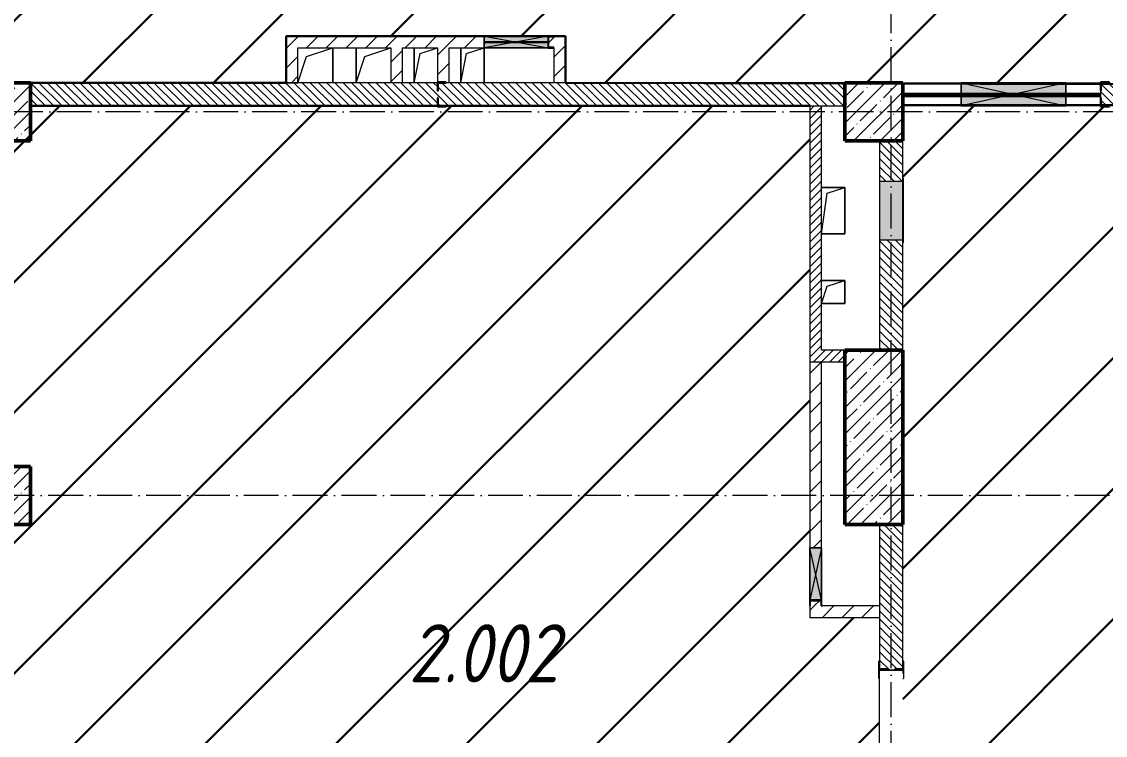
# Model space of a CAD drawing. Header units: millimetres. Extents: x -17017 to 628417, y -109036 to 199237.
# Drawn here: x 514543 to 523858, y 162003 to 168140 of the extents above; entities that cross this region are included whole.
import ezdxf

# ---------------------------------------------------------------- set-up
doc = ezdxf.new("R2010")
doc.units = ezdxf.units.MM
doc.linetypes.add('50_200_ШТРИХ_1Т_ш5_п1_п1_', pattern=[700, 500, -100, 0, -100])
for name, color, linetype, lineweight in [('2) ПГП 4м', 4, 'Continuous', 30), ('2.2) ПГП двери 2.4 -', 134, 'Continuous', 60), ('2.4) ПГП вычит ЖБбалки 0.4 м -', 24, 'Continuous', 30), ('3.1) ЖБ окна 1.2 м', 102, 'Continuous', 30), ('6) Мини окна 0.4 -', 10, 'Continuous', 30), ('A-DETL-GENF-OTLN', 7, 'Continuous', 9), ('A-FLOR-____-OTLN', 7, 'Continuous', 9), ('A-GENM-____-MCUT', 7, 'Continuous', 25), ('A-GENM-____-OTLN', 7, 'Continuous', 9), ('A-GENM-____-OTLN-1', 7, 'Continuous', 25), ('A-GLAZ-____-OTLN', 7, 'Continuous', 9), ('A-WALL-____-MCUT', 7, 'Continuous', 13), ('A-WALL-____-MCUT-1', 7, 'Continuous', 9), ('A-WALL-____-PATT-1', 7, 'Continuous', 9), ('A-WALL-FNSH-MCUT-1', 7, 'Continuous', 9), ('I-WALL-____-OTLN', 7, 'Continuous', 9), ('S-COLS-____-MCUT', 7, 'Continuous', 50), ('S-COLS-____-OTLN', 7, 'Continuous', 9), ('S-GRID-____-OTLN-1', 7, '50_200_ШТРИХ_1Т_ш5_п1_п1_', 9), ('Марки помещений', 7, 'Continuous', 9), ('стяжа', 7, 'Continuous', 30)]:
    doc.layers.add(name, color=color, linetype=linetype, lineweight=lineweight)
doc.layers.add('A-GLAZ-____-OTLN-1', color=7, linetype='Continuous', lineweight=9, true_color=0xc0c0c0)
doc.styles.add('ISOCPEUR_I_2', font='isocpeui.ttf', dxfattribs={"width": 0.85, "height": 2.3})
pattern_1 = [(135, (516567.8, 90784.41), (-35.35534, -35.35534), [])]
pattern_2 = [(45, (516567.8, 90784.41), (-35.35534, 35.35534), [])]
pattern_3 = [(45, (516567.8, 90784.41), (-84.85281, 84.85281), [])]
pattern_4 = [(45, (473308.1, 27070.75), (-561.266, 561.266), [])]

# ---------------------------------------------------------------- blocks, each defined once
blk = doc.blocks.new('BSC_Колонна _Прямоугольная - 500х500-V25-АР1_План отверстий 2 этажа в осях 1-64_Ю-ЯЯ')
at = {"layer": 'S-COLS-____-OTLN'}
h = blk.add_hatch(dxfattribs=at)
h.set_pattern_fill('FP_34', color=256, style=0, pattern_type=2)
h.set_pattern_definition([(45, (2200, -76581.04), (-114.04925, 114.04925), []), (45, (2314.05, -76581.04), (-114.04925, 114.04925), [201.613, -40.323, 3.353, -36.97])])
h.paths.add_polyline_path([(-250, -250), (250, -250), (250, 250), (-250, 250), (-250, 16.5)], flags=0)
at = {"layer": 'S-COLS-____-MCUT'}
for p, q in [((250, 250), (-250, 250)), ((-250, 250), (-250, -250)), ((250, -250), (250, 250)), ((-250, -250), (250, -250))]:
    blk.add_line(p, q, dxfattribs=at)
blk = doc.blocks.new('BSC_Колонна _Прямоугольная - 500х500-V26-АР1_План отверстий 2 этажа в осях 1-64_Ю-ЯЯ')
at = {"layer": 'S-COLS-____-OTLN'}
h = blk.add_hatch(dxfattribs=at)
h.set_pattern_fill('FP_35', color=256, style=0, pattern_type=2)
h.set_pattern_definition([(45, (-5300, -76581.04), (-114.04925, 114.04925), []), (45, (-5185.95, -76581.04), (-114.04925, 114.04925), [201.613, -40.323, 3.353, -36.97])])
h.paths.add_polyline_path([(-250, -250), (250, -250), (250, 250), (-250, 250)], flags=0)
at = {"layer": 'S-COLS-____-MCUT'}
for p, q in [((250, 250), (-250, 250)), ((-250, 250), (-250, -250)), ((250, -250), (250, 250)), ((-250, -250), (250, -250))]:
    blk.add_line(p, q, dxfattribs=at)
blk = doc.blocks.new('BSC_Колонна _Прямоугольная - 500х500-V31-АР1_План отверстий 2 этажа в осях 1-64_Ю-ЯЯ')
at = {"layer": 'S-COLS-____-OTLN'}
h = blk.add_hatch(dxfattribs=at)
h.set_pattern_fill('FP_40', color=256, style=0, pattern_type=2)
h.set_pattern_definition([(45, (2200, -73281.04), (-114.04925, 114.04925), []), (45, (2314.05, -73281.04), (-114.04925, 114.04925), [201.613, -40.323, 3.353, -36.97])])
h.paths.add_polyline_path([(-250, -250), (250, -250), (250, 250), (-250, 250), (-250, 87.7)], flags=0)
at = {"layer": 'S-COLS-____-MCUT'}
for p, q in [((250, 250), (-250, 250)), ((-250, 250), (-250, -250)), ((250, -250), (250, 250)), ((-250, -250), (250, -250))]:
    blk.add_line(p, q, dxfattribs=at)
blk = doc.blocks.new('BSC_Колонна _Прямоугольная - 500х1500-25984399-АР1_План отверстий 2 этажа в осях 1-64_Ю-ЯЯ')
at = {"layer": 'S-COLS-____-OTLN'}
h = blk.add_hatch(dxfattribs=at)
h.set_pattern_fill('FP_161', color=256, style=0, pattern_type=2)
h.set_pattern_definition([(45, (-5300, -73781.04), (-114.04925, 114.04925), []), (45, (-5185.95, -73781.04), (-114.04925, 114.04925), [201.613, -40.323, 3.353, -36.97])])
h.paths.add_polyline_path([(-250, -750), (250, -750), (250, 750), (-250, 750), (-250, -412.3)], flags=0)
at = {"layer": 'S-COLS-____-MCUT'}
for p, q in [((250, 750), (-250, 750)), ((-250, 750), (-250, -750)), ((250, -750), (250, 750)), ((-250, -750), (250, -750))]:
    blk.add_line(p, q, dxfattribs=at)
blk = doc.blocks.new('Фахверк_СКБ_Уголок - 200_3550-28187522-АР1_План отверстий 2 этажа в осях 1-64_Ю-ЯЯ')
at = {"layer": 'A-GENM-____-MCUT'}
for p, q in [((125, 156), (50, 156)), ((50, 156), (50, 150)), ((50, 150), (119, 150)), ((119, 150), (119, 81)), ((125, 81), (125, 156)), ((119, 81), (125, 81)), ((125, 19), (119, 19)), ((119, 19), (119, -50)), ((125, -56), (125, 19)), ((119, -50), (50, -50)), ((50, -50), (50, -56)), ((50, -56), (125, -56))]:
    blk.add_line(p, q, dxfattribs=at)
blk = doc.blocks.new('Фахверк_СКБ_Уголок - 200_3550_зеркало-28264001-АР1_План отверстий 2 этажа в осях 1-64_Ю-ЯЯ')
at = {"layer": 'A-GENM-____-MCUT'}
for p, q in [((200, 156), (125, 156)), ((125, 156), (125, 81)), ((131, 81), (131, 150)), ((131, 150), (200, 150)), ((200, 150), (200, 156)), ((125, 81), (131, 81)), ((131, 19), (125, 19)), ((125, 19), (125, -56)), ((131, -50), (131, 19)), ((125, -56), (200, -56)), ((200, -50), (131, -50)), ((200, -56), (200, -50))]:
    blk.add_line(p, q, dxfattribs=at)
blk = doc.blocks.new('154_Стойка_СКБ_Уголок - СМ-2480_200-28346303-АР1_План отверстий 2 этажа в осях 1-64_Ю-ЯЯ')
at = {"layer": 'A-GENM-____-MCUT'}
for p, q in [((125, 156), (125, 81)), ((200, 156), (125, 156)), ((131, 81), (131, 150)), ((131, 150), (200, 150)), ((200, 150), (200, 156)), ((125, 81), (131, 81)), ((131, 19), (125, 19)), ((125, 19), (125, -56)), ((131, -50), (131, 19)), ((125, -56), (200, -56)), ((200, -50), (131, -50)), ((200, -56), (200, -50))]:
    blk.add_line(p, q, dxfattribs=at)
blk = doc.blocks.new('Стойка_Влож_Полоса боковая - Полоса-V150-АР1_План отверстий 2 этажа в осях 1-64_Ю-ЯЯ')
at = {"layer": 'A-GENM-____-OTLN'}
for p, q in [((-5, 60), (0, 60)), ((-5, -60), (-5, 60)), ((0, 31), (0, -31)), ((0, -60), (-5, -60))]:
    blk.add_line(p, q, dxfattribs=at)
blk = doc.blocks.new('Стойка_Влож_Уголок_Опорный - Уголок-28213941-АР1_План отверстий 2 этажа в осях 1-64_Ю-ЯЯ')
at = {"layer": 'A-GENM-____-OTLN'}
for p, q in [((-212, -6), (-212, 0)), ((0, 0), (0, -6)), ((-212, -75), (-212, -6)), ((-212, -6), (-206, -6)), ((-212, -75), (-206, -75)), ((-6, -6), (0, -6)), ((-6, -75), (0, -75)), ((0, -6), (0, -75))]:
    blk.add_line(p, q, dxfattribs=at)
blk = doc.blocks.new('АР_Перемычка - АР_Перемычка-28444941-АР1_План отверстий 2 этажа в осях 1-64_Ю-ЯЯ')
at = {"layer": 'A-GENM-____-OTLN'}
blk.add_line((-400, -100), (-392, -100), dxfattribs=at)
blk = doc.blocks.new('AR_Отверстие прямоугольное _в плите_ - AR_Отверстие прямоугольное _в плите_-30458127-АР1_План отверстий 2 этажа в осях 1-64_Ю-ЯЯ')
at = {"layer": 'A-GENM-____-OTLN'}
for p, q in [((100, 100), (-100, 100)), ((-50, 50), (100, 100)), ((100, -100), (100, 100)), ((-100, -100), (-50, 50)), ((-100, -100), (100, -100))]:
    blk.add_line(p, q, dxfattribs=at)
blk = doc.blocks.new('AR_Отверстие прямоугольное _в плите_ - AR_Отверстие прямоугольное _в плите_-30229368-АР1_План отверстий 2 этажа в осях 1-64_Ю-ЯЯ')
at = {"layer": 'A-GENM-____-OTLN'}
for p, q in [((100, 200), (-100, 200)), ((-50, 150), (100, 200)), ((100, -200), (100, 200)), ((-100, -200), (-50, 150)), ((-100, -200), (100, -200))]:
    blk.add_line(p, q, dxfattribs=at)
blk = doc.blocks.new('AR_Отверстие прямоугольное _в плите_ - AR_Отверстие прямоугольное _в плите_-30512088-АР1_План отверстий 2 этажа в осях 1-64_Ю-ЯЯ')
at = {"layer": 'A-GENM-____-OTLN'}
for p, q in [((-100, 150), (-100, -150)), ((-100, -150), (-50, 100)), ((-50, 100), (100, 150))]:
    blk.add_line(p, q, dxfattribs=at)
blk = doc.blocks.new('AR_Отверстие прямоугольное _в плите_ - AR_Отверстие прямоугольное _в плите_-V189-АР1_План отверстий 2 этажа в осях 1-64_Ю-ЯЯ')
at = {"layer": 'A-GENM-____-OTLN'}
for p, q in [((-100, 150), (-100, -150)), ((-100, -150), (-50, 100)), ((-50, 100), (100, 150)), ((100, -150), (100, 150))]:
    blk.add_line(p, q, dxfattribs=at)
blk = doc.blocks.new('AR_Отверстие прямоугольное _в плите_ - AR_Отверстие прямоугольное _в плите_-V190-АР1_План отверстий 2 этажа в осях 1-64_Ю-ЯЯ')
at = {"layer": 'A-GENM-____-OTLN'}
for p, q in [((-150, 150), (-150, -150)), ((-75, 75), (150, 150)), ((-150, -150), (-75, 75))]:
    blk.add_line(p, q, dxfattribs=at)
blk = doc.blocks.new('AR_Отверстие прямоугольное _в плите_ - AR_Отверстие прямоугольное _в плите_-V191-АР1_План отверстий 2 этажа в осях 1-64_Ю-ЯЯ')
at = {"layer": 'A-GENM-____-OTLN'}
for p, q in [((-75, 75), (150, 150)), ((150, -150), (150, 150)), ((-150, -150), (-75, 75))]:
    blk.add_line(p, q, dxfattribs=at)
blk = doc.blocks.new('AR_Отверстие Ниша - Лючок-32401324-АР1_План отверстий 2 этажа в осях 1-64_Ю-ЯЯ')
at = {"layer": 'A-GLAZ-____-OTLN'}
blk.add_hatch(color=256, dxfattribs=at).paths.add_polyline_path([(-250, -100), (250, -100), (250, 100), (-250, 100)], flags=0)
for p, q in [((250, 100), (-250, 100)), ((-250, 100), (-250, -100)), ((250, -100), (250, 100)), ((-250, -100), (250, -100))]:
    blk.add_line(p, q, dxfattribs=at)
blk = doc.blocks.new('Л_Общий_Лючок - Лючок-29683801-АР1_План отверстий 2 этажа в осях 1-64_Ю-ЯЯ')
at = {"layer": 'A-GLAZ-____-OTLN-1'}
blk.add_hatch(color=256, dxfattribs=at).paths.add_polyline_path([(-24, 0), (524, 0), (524, 6), (-24, 6)], flags=0)
at = {"layer": 'A-GLAZ-____-OTLN'}
for p, q in [((524, 6), (-24, 6)), ((-24, 6), (-24, 0)), ((524, 6), (524, 0))]:
    blk.add_line(p, q, dxfattribs=at)
blk = doc.blocks.new('AR_Отверстие прямоугольное _в стене_ - AR_Отверстие прямоугольное _в стене__ОВ-36795660-АР1_План отверстий 2 этажа в осях 1-64_Ю-ЯЯ')
at = {"layer": 'A-GLAZ-____-OTLN'}
blk.add_hatch(color=256, dxfattribs=at).paths.add_polyline_path([(450, -100), (450, 100), (-450, 100), (-450, -100)], flags=0)
at = {"layer": 'A-DETL-GENF-OTLN'}
for p, q in [((-450, -100), (-450, 100)), ((-450, 100), (450, 100)), ((450, 100), (-450, -100)), ((-450, 100), (450, -100)), ((450, 100), (-450, 100)), ((-450, 100), (-450, -100)), ((450, 100), (450, -100)), ((450, -100), (450, 100)), ((450, -100), (-450, -100)), ((-450, -100), (450, -100))]:
    blk.add_line(p, q, dxfattribs=at)
blk = doc.blocks.new('AR_Отверстие прямоугольное _в стене_ - AR_Отверстие прямоугольное _в стене__ОВ-36794636-АР1_План отверстий 2 этажа в осях 1-64_Ю-ЯЯ')
at = {"layer": 'A-GLAZ-____-OTLN'}
blk.add_hatch(color=256, dxfattribs=at).paths.add_polyline_path([(275, -50), (275, 50), (-275, 50), (-275, -50)], flags=0)
at = {"layer": 'A-DETL-GENF-OTLN'}
for p, q in [((-275, -50), (-275, 50)), ((-275, 50), (275, 50)), ((275, 50), (-275, -50)), ((-275, 50), (275, -50)), ((275, 50), (-275, 50)), ((-275, 50), (-275, -50)), ((275, -50), (-275, -50)), ((-275, -50), (275, -50))]:
    blk.add_line(p, q, dxfattribs=at)
blk = doc.blocks.new('AR_Отверстие прямоугольное _в стене_ - AR_Отверстие прямоугольное _в стене__ОВ-36797345-АР1_План отверстий 2 этажа в осях 1-64_Ю-ЯЯ')
at = {"layer": 'A-GLAZ-____-OTLN'}
blk.add_hatch(color=256, dxfattribs=at).paths.add_polyline_path([(225, 50), (-225, 50), (-225, -50), (225, -50), (225, 47)], flags=0)
at = {"layer": 'A-DETL-GENF-OTLN'}
for p, q in [((-225, -50), (-225, 50)), ((-225, 50), (225, 50)), ((225, 50), (-225, -50)), ((-225, 50), (225, -50)), ((225, 50), (-225, 50)), ((-225, 50), (-225, -50)), ((225, -50), (-225, -50)), ((-225, -50), (225, -50))]:
    blk.add_line(p, q, dxfattribs=at)
blk = doc.blocks.new('154_Фахверк_СКБ_Швеллер - Тип_100_3960_зеркало-36793856-АР1_План отверстий 2 этажа в осях 1-64_Ю-ЯЯ')
at = {"layer": 'A-GENM-____-MCUT'}
for p, q in [((175, 50), (125, 50)), ((125, 50), (125, -50)), ((128, 47), (175, 47)), ((128, -47), (128, 47)), ((175, 47), (175, 50)), ((125, -50), (175, -50)), ((175, -47), (128, -47)), ((175, -50), (175, -47))]:
    blk.add_line(p, q, dxfattribs=at)
blk = doc.blocks.new('2этаж')
at = {"layer": 'S-GRID-____-OTLN-1', "color": 251, "ltscale": 0.6, "true_color": 0x636466}
for p, q in [((-10141.7, 511907.5), (-10141.7, 549908.8)), ((17013.3, 535597), (-20260.4, 535597)), ((8958.3, 532297), (-20260.4, 532297))]:
    blk.add_line(p, q, dxfattribs=at)

msp = doc.modelspace()

# ---------------------------------------------------------------- hatches: boundary and pattern name
at = {"layer": 'A-WALL-____-PATT-1'}
h = msp.add_hatch(dxfattribs=at)
h.set_pattern_fill('FP_4', color=256, style=0, pattern_type=2)
h.set_pattern_definition(pattern_3)
h.paths.add_polyline_path([(516917.8, 167615.5), (516917.8, 168015.5), (516817.8, 168015.5), (516817.8, 167615.5)], flags=0)
h = msp.add_hatch(dxfattribs=at)
h.set_pattern_fill('FP_4', color=256, style=0, pattern_type=2)
h.set_pattern_definition(pattern_3)
h.paths.add_polyline_path([(518217.8, 167915.5), (518517.8, 167915.5), (518517.8, 168015.5), (516917.8, 168015.5), (516917.8, 167915.5), (518117.8, 167915.5)], flags=0)
h.paths.add_polyline_path([(519070.8, 167918.5), (519117.8, 167918.5), (519117.8, 168012.5), (519070.8, 168012.5), (519070.8, 168010.2)], flags=0)
h = msp.add_hatch(dxfattribs=at)
h.set_pattern_fill('FP_4', color=256, style=0, pattern_type=2)
h.set_pattern_definition(pattern_3)
h.paths.add_polyline_path([(519117.8, 167615.5), (519217.8, 167615.5), (519217.8, 168015.5), (519117.8, 168015.5), (519117.8, 167915.5)], flags=0)
h = msp.add_hatch(dxfattribs=at)
h.set_pattern_fill('FP_4', color=256, style=0, pattern_type=2)
h.set_pattern_definition(pattern_3)
h.paths.add_polyline_path([(517817.8, 167615.5), (517817.8, 167915.5), (517717.8, 167915.5), (517717.8, 167615.5)], flags=0)
h = msp.add_hatch(dxfattribs=at)
h.set_pattern_fill('FP_4', color=256, style=0, pattern_type=2)
h.set_pattern_definition(pattern_3)
h.paths.add_polyline_path([(518192.8, 167615.5), (518217.8, 167615.5), (518217.8, 167915.5), (518117.8, 167915.5), (518117.8, 167621.5), (518192.8, 167621.5)], flags=0)
h = msp.add_hatch(dxfattribs=at)
h.set_pattern_fill('FP_6', color=256, style=0, pattern_type=2)
h.set_pattern_definition(pattern_1)
h.paths.add_polyline_path([(521617.8, 167415.5), (521617.8, 167615.5), (518123.8, 167615.5), (518123.8, 167546.5), (518117.8, 167546.5), (518117.8, 167615.5), (514617.8, 167615.5), (514617.8, 167415.5), (518117.8, 167415.5), (518117.8, 167484.5), (518123.8, 167484.5), (518123.8, 167415.5), (520087.6, 167415.5)], flags=0)
h = msp.add_hatch(dxfattribs=at)
h.set_pattern_fill('FP_6', color=256, style=0, pattern_type=2)
h.set_pattern_definition(pattern_1)
h.paths.add_polyline_path([(523961.8, 167415.5), (523961.8, 167490.5), (523967.8, 167490.5), (523967.8, 167615.5), (523823.8, 167615.5), (523823.8, 167546.5), (523817.8, 167546.5), (523817.8, 167484.5), (523823.8, 167484.5), (523823.8, 167415.5), (523892.8, 167415.5)], flags=0)
h = msp.add_hatch(dxfattribs=at)
h.set_pattern_fill('FP_5', color=256, style=0, pattern_type=2)
h.set_pattern_definition(pattern_2)
h.paths.add_polyline_path([(521417.8, 165215.5), (521417.8, 167415.5), (521317.8, 167415.5), (521317.8, 165215.5)], flags=0)
h = msp.add_hatch(dxfattribs=at)
h.set_pattern_fill('FP_6', color=256, style=0, pattern_type=2)
h.set_pattern_definition(pattern_1)
h.paths.add_polyline_path([(521917.8, 165315.5), (522117.8, 165315.5), (522117.8, 166265.5), (521917.8, 166265.5)], flags=0)
h.paths.add_polyline_path([(521917.8, 166765.5), (522117.8, 166765.5), (522117.8, 167115.5), (521917.8, 167115.5)], flags=0)
h = msp.add_hatch(dxfattribs=at)
h.set_pattern_fill('FP_5', color=256, style=0, pattern_type=2)
h.set_pattern_definition(pattern_2)
h.paths.add_polyline_path([(521617.8, 165215.5), (521617.8, 165315.5), (521417.8, 165315.5), (521417.8, 165215.5)], flags=0)
h = msp.add_hatch(dxfattribs=at)
h.set_pattern_fill('FP_4', color=256, style=0, pattern_type=2)
h.set_pattern_definition(pattern_3)
h.paths.add_polyline_path([(521414.8, 163115.5), (521414.8, 163162.5), (521320.8, 163162.5), (521320.8, 163115.5), (521367.8, 163115.5)], flags=0)
h.paths.add_polyline_path([(521417.8, 163615.5), (521417.8, 165215.5), (521317.8, 165215.5), (521317.8, 163615.5)], flags=0)
h = msp.add_hatch(dxfattribs=at)
h.set_pattern_fill('FP_6', color=256, style=0, pattern_type=2)
h.set_pattern_definition(pattern_1)
h.paths.add_polyline_path([(522117.8, 158465.5), (522117.8, 158659.5), (522048.8, 158659.5), (522048.8, 158665.5), (521986.8, 158665.5), (521986.8, 158659.5), (521917.8, 158659.5), (521917.8, 158465.5), (522111.8, 158465.5)], flags=0)
h.paths.add_polyline_path([(521986.8, 160365.5), (522048.8, 160365.5), (522048.8, 160371.5), (522117.8, 160371.5), (522117.8, 160759.5), (522048.8, 160759.5), (522048.8, 160765.5), (521986.8, 160765.5), (521986.8, 160759.5), (521917.8, 160759.5), (521917.8, 160371.5), (521986.8, 160371.5)], flags=0)
h.paths.add_polyline_path([(522048.8, 162565.5), (522048.8, 162571.5), (522117.8, 162571.5), (522117.8, 163815.5), (521917.8, 163815.5), (521917.8, 162571.5), (521986.8, 162571.5), (521986.8, 162565.5)], flags=0)
h = msp.add_hatch(dxfattribs=at)
h.set_pattern_fill('FP_4', color=256, style=0, pattern_type=2)
h.set_pattern_definition(pattern_3)
h.paths.add_polyline_path([(521417.8, 163015.5), (521917.8, 163015.5), (521917.8, 163115.5), (521317.8, 163115.5), (521317.8, 163015.5), (521414.8, 163015.5)], flags=0)
at = {"layer": 'стяжа'}
h = msp.add_hatch(dxfattribs=at)
h.set_pattern_fill('ANSI31', color=5, scale=250)
h.set_pattern_definition(pattern_4)
h.paths.add_polyline_path([(523967.8, 173365.5), (523967.8, 173565.5), (523967.8, 173790.5), (523961.8, 173790.5), (523961.8, 173865.5), (523967.8, 175665.5), (523667.8, 175665.5), (523667.8, 176215.5), (522117.8, 176215.5), (522117.8, 175965.5), (522117.8, 175865.5), (521624.5, 175865.5), (520717.8, 175865.5), (520717.8, 176065.5), (514617.8, 176065.5), (514617.8, 175965.5), (514467.8, 175965.5), (514467.8, 175765.5), (514367.8, 175765.5), (514367.8, 175640.5), (514373.8, 175640.5), (514373.8, 175565.5), (514367.8, 173765.5), (514373.8, 173765.5), (514373.8, 173690.5), (514369.7, 173265.5), (514467.8, 173265.5), (514467.8, 173065.5), (514617.8, 173065.5), (514617.8, 172565.5), (514367.8, 172565.5), (514367.8, 170365.5), (514467.8, 170365.5), (514467.8, 169965.5), (514367.8, 169965.5), (514367.8, 167765.5), (514373.8, 167765.5), (514373.8, 167615.5), (514617.8, 167615.5), (516817.8, 167615.5), (516817.8, 168015.5), (519217.8, 168015.5), (519217.8, 167615.5), (521617.8, 167615.5), (522117.8, 167615.5), (522617.8, 167615.5), (523517.8, 167615.5), (523817.8, 167615.5), (523817.8, 167621.5), (523967.8, 167621.5), (523967.8, 167715.5), (523967.8, 167915.5)])
h.paths.add_polyline_path([(522117.8, 172565.5), (521617.8, 172565.5), (521617.8, 173065.5), (522117.8, 173065.5)], flags=16)
h.paths.add_polyline_path([(521317.8, 163015.5), (521317.8, 163115.5), (521317.8, 163165.5), (521317.8, 163615.5), (521317.8, 167415.5), (518192.8, 167415.5), (518192.8, 167409.5), (518117.8, 167409.5), (514617.8, 167415.5), (514617.8, 167615.5), (514117.8, 167615.5), (514117.8, 167115.5), (514117.8, 166571.5), (514186.8, 166571.5), (514298.8, 166565.5), (514298.8, 166571.5), (514367.8, 166571.5), (514367.8, 166640.5), (514373.8, 166640.5), (514373.8, 166565.5), (514367.8, 164765.5), (514373.8, 164765.5), (514373.8, 164665.5), (514467.8, 164665.5), (514467.8, 164315.5), (514617.8, 164315.5), (514617.8, 163815.5), (514367.8, 163815.5), (514367.8, 163640.5), (514373.8, 163640.5), (514373.8, 163565.5), (514367.8, 161765.5), (514373.8, 161765.5), (514373.8, 161690.5), (514367.8, 160640.5), (514373.8, 160640.5), (514373.8, 160565.5), (514367.8, 158765.5), (514373.8, 158765.5), (514373.8, 158690.5), (514367.8, 158465.5), (514617.8, 158465.5), (520257.8, 158465.5), (520457.8, 158465.5), (521617.8, 158465.5), (521917.8, 158465.5), (521917.8, 158590.5), (521911.8, 158590.5), (521911.8, 158665.5), (521986.8, 158665.5), (522117.8, 158665.5), (522117.8, 159215.5), (521917.8, 159215.5), (521917.8, 160065.5), (521917.8, 160365.5), (521911.8, 160365.5), (521911.8, 160440.5), (521917.8, 160690.5), (521911.8, 160690.5), (521911.8, 160765.5), (521917.5, 162490.5), (521911.8, 162490.5), (521911.8, 162559.5), (521911.8, 162565.5), (521911.8, 162640.5), (521913.7, 163015.5)])
h.paths.add_polyline_path([(514468.3, 166915.5), (514368.3, 166915.5), (514368.3, 167082.1), (514468.3, 167115.5)], flags=16)
h = msp.add_hatch(dxfattribs=at)
h.set_pattern_fill('ANSI31', color=5, scale=250)
h.set_pattern_definition(pattern_4)
h.paths.add_polyline_path([(522117.8, 167415.5), (523943.5, 167415.5), (523943.5, 157815.5), (522117.8, 157815.5)])
h.paths.add_polyline_path([(519017.8, 157815.5), (524167.8, 157815.5), (524167.8, 152815.5), (519017.8, 152815.5)])
h.paths.add_polyline_path([(561767.8, 158315.5), (524167.8, 158315.5), (524167.8, 153965.5), (561767.8, 153965.5)])

# ---------------------------------------------------------------- linework, layer by layer
at = {"layer": '2) ПГП 4м'}
for points in [[(523967.8, 167603), (519217.8, 167615.5), (519217.8, 168015.5), (516817.8, 168015.5), (516817.8, 167615.5), (514617.8, 167615.5)], [(523967.8, 167421.5), (522117.8, 167421.5)]]:
    msp.add_lwpolyline(points, dxfattribs=at)
at = {"layer": '2.2) ПГП двери 2.4 -'}
msp.add_lwpolyline([(522117.8, 167510.8), (523823.8, 167510.8)], dxfattribs=at)
at = {"layer": '2.4) ПГП вычит ЖБбалки 0.4 м -'}
msp.add_lwpolyline([(514617.8, 167415.5), (521317.8, 167415.5)], dxfattribs=at)
at = {"layer": '6) Мини окна 0.4 -'}
for points in [[(518517.8, 167965.5), (519070.8, 167965.5)], [(522617.8, 167515.5), (523517.8, 167515.5)]]:
    msp.add_lwpolyline(points, dxfattribs=at)
at = {"layer": 'A-FLOR-____-OTLN'}
for p, q in [((517217.8, 167915.5), (517217.8, 167615.5)), ((517417.8, 167615.5), (517417.8, 167915.5)), ((517917.8, 167615.5), (517917.8, 167915.5)), ((518317.8, 167615.5), (518317.8, 167915.5)), ((518517.8, 167915.5), (518517.8, 167615.5)), ((521417.8, 166715.5), (521617.8, 166715.5)), ((521617.8, 166715.5), (521617.8, 166315.5)), ((521617.8, 166315.5), (521417.8, 166315.5)), ((521417.8, 165915.5), (521617.8, 165915.5)), ((521617.8, 165915.5), (521617.8, 165715.5)), ((521617.8, 165715.5), (521417.8, 165715.5))]:
    msp.add_line(p, q, dxfattribs=at)
at = {"layer": 'A-WALL-____-MCUT'}
for p, q in [((518117.8, 167615.5), (514617.8, 167615.5)), ((521617.8, 167615.5), (518192.8, 167615.5)), ((523817.8, 167546.5), (523817.8, 167484.5)), ((514617.8, 167415.5), (518117.8, 167415.5)), ((518192.8, 167415.5), (521617.8, 167415.5)), ((521917.8, 167115.5), (521917.8, 166765.5)), ((522117.8, 166765.5), (522117.8, 167115.5)), ((521917.8, 166265.5), (521917.8, 165315.5)), ((522117.8, 165315.5), (522117.8, 166265.5)), ((521917.8, 163815.5), (521917.8, 162640.5)), ((522117.8, 162640.5), (522117.8, 163815.5))]:
    msp.add_line(p, q, dxfattribs=at)
at = {"layer": 'A-WALL-____-MCUT-1'}
msp.add_line((521317.8, 165215.5), (521417.8, 165215.5), dxfattribs=at)
at = {"layer": 'A-WALL-FNSH-MCUT-1'}
for p, q in [((516817.8, 168015.5), (516817.8, 167615.5)), ((518517.8, 168015.5), (516817.8, 168015.5)), ((519217.8, 168015.5), (519117.8, 168015.5)), ((519217.8, 167615.5), (519217.8, 168015.5)), ((516917.8, 167615.5), (516917.8, 167915.5)), ((516917.8, 167915.5), (517717.8, 167915.5)), ((517717.8, 167915.5), (517717.8, 167615.5)), ((517817.8, 167915.5), (518117.8, 167915.5)), ((517817.8, 167615.5), (517817.8, 167915.5)), ((518117.8, 167915.5), (518117.8, 167621.5)), ((518217.8, 167915.5), (518517.8, 167915.5)), ((518217.8, 167615.5), (518217.8, 167915.5)), ((519117.8, 167915.5), (519117.8, 167615.5)), ((516817.8, 167615.5), (516917.8, 167615.5)), ((521317.8, 167415.5), (521317.8, 163615.5)), ((521417.8, 165315.5), (521417.8, 167415.5)), ((521617.8, 165315.5), (521417.8, 165315.5)), ((521417.8, 165215.5), (521617.8, 165215.5)), ((521417.8, 163615.5), (521417.8, 165215.5)), ((521317.8, 163115.5), (521317.8, 163015.5)), ((521917.8, 163115.5), (521417.8, 163115.5)), ((521317.8, 163015.5), (521917.8, 163015.5))]:
    msp.add_line(p, q, dxfattribs=at)
at = {"layer": 'I-WALL-____-OTLN'}
for p, q in [((522117.8, 167615.5), (522617.8, 167615.5)), ((523517.8, 167615.5), (523817.8, 167615.5)), ((522617.8, 167415.5), (522117.8, 167415.5)), ((523817.8, 167415.5), (523517.8, 167415.5)), ((521917.8, 160765.5), (521917.8, 162565.5)), ((522117.8, 162565.5), (522117.8, 162535.5))]:
    msp.add_line(p, q, dxfattribs=at)

# ---------------------------------------------------------------- block references
at = {"layer": '3.1) ЖБ окна 1.2 м'}
msp.add_blockref('2этаж', (532159.5, -368231.5), dxfattribs=at)
at = {"layer": 'A-GENM-____-OTLN'}
for name, p in [('AR_Отверстие прямоугольное _в плите_ - AR_Отверстие прямоугольное _в плите_-V191-АР1_План отверстий 2 этажа в осях 1-64_Ю-ЯЯ', (517067.8, 167765.5)), ('AR_Отверстие прямоугольное _в плите_ - AR_Отверстие прямоугольное _в плите_-V190-АР1_План отверстий 2 этажа в осях 1-64_Ю-ЯЯ', (517567.8, 167765.5)), ('AR_Отверстие прямоугольное _в плите_ - AR_Отверстие прямоугольное _в плите_-30512088-АР1_План отверстий 2 этажа в осях 1-64_Ю-ЯЯ', (518017.8, 167765.5)), ('AR_Отверстие прямоугольное _в плите_ - AR_Отверстие прямоугольное _в плите_-V189-АР1_План отверстий 2 этажа в осях 1-64_Ю-ЯЯ', (518417.8, 167765.5)), ('AR_Отверстие прямоугольное _в плите_ - AR_Отверстие прямоугольное _в плите_-30229368-АР1_План отверстий 2 этажа в осях 1-64_Ю-ЯЯ', (521517.8, 166515.5)), ('AR_Отверстие прямоугольное _в плите_ - AR_Отверстие прямоугольное _в плите_-30458127-АР1_План отверстий 2 этажа в осях 1-64_Ю-ЯЯ', (521517.8, 165815.5)), ('Стойка_Влож_Уголок_Опорный - Уголок-28213941-АР1_План отверстий 2 этажа в осях 1-64_Ю-ЯЯ', (522123.8, 162565.5))]:
    msp.add_blockref(name, p, dxfattribs=at)
for name, rotation in [('АР_Перемычка - АР_Перемычка-28444941-АР1_План отверстий 2 этажа в осях 1-64_Ю-ЯЯ', 269.9999999999999), ('Стойка_Влож_Полоса боковая - Полоса-V150-АР1_План отверстий 2 этажа в осях 1-64_Ю-ЯЯ', 89.99999999999993)]:
    msp.add_blockref(name, (522017.8, 162565.5), dxfattribs=dict(at, rotation=rotation))
at = {"layer": 'A-GENM-____-OTLN-1'}
for name, p in [('154_Фахверк_СКБ_Швеллер - Тип_100_3960_зеркало-36793856-АР1_План отверстий 2 этажа в осях 1-64_Ю-ЯЯ', (518942.8, 167965.5)), ('Фахверк_СКБ_Уголок - 200_3550_зеркало-28264001-АР1_План отверстий 2 этажа в осях 1-64_Ю-ЯЯ', (523692.8, 167465.5))]:
    msp.add_blockref(name, p, dxfattribs=at)
for name, p, rotation in [('Фахверк_СКБ_Уголок - 200_3550-28187522-АР1_План отверстий 2 этажа в осях 1-64_Ю-ЯЯ', (518242.8, 167565.5), 180), ('154_Фахверк_СКБ_Швеллер - Тип_100_3960_зеркало-36793856-АР1_План отверстий 2 этажа в осях 1-64_Ю-ЯЯ', (521367.8, 163290.5), 269.9999999999999), ('154_Стойка_СКБ_Уголок - СМ-2480_200-28346303-АР1_План отверстий 2 этажа в осях 1-64_Ю-ЯЯ', (522067.8, 162440.5), 89.99999999999991)]:
    msp.add_blockref(name, p, dxfattribs=dict(at, rotation=rotation))
at = {"layer": 'A-GLAZ-____-OTLN'}
for name, p in [('AR_Отверстие прямоугольное _в стене_ - AR_Отверстие прямоугольное _в стене__ОВ-36794636-АР1_План отверстий 2 этажа в осях 1-64_Ю-ЯЯ', (518792.8, 167965.5)), ('AR_Отверстие прямоугольное _в стене_ - AR_Отверстие прямоугольное _в стене__ОВ-36795660-АР1_План отверстий 2 этажа в осях 1-64_Ю-ЯЯ', (523067.8, 167515.5))]:
    msp.add_blockref(name, p, dxfattribs=at)
for name, p, rotation in [('AR_Отверстие Ниша - Лючок-32401324-АР1_План отверстий 2 этажа в осях 1-64_Ю-ЯЯ', (522017.8, 166515.5), 89.99999999999991), ('Л_Общий_Лючок - Лючок-29683801-АР1_План отверстий 2 этажа в осях 1-64_Ю-ЯЯ', (522117.8, 166765.5), 269.9999999999999), ('AR_Отверстие прямоугольное _в стене_ - AR_Отверстие прямоугольное _в стене__ОВ-36797345-АР1_План отверстий 2 этажа в осях 1-64_Ю-ЯЯ', (521367.8, 163390.5), 269.9999999999999)]:
    msp.add_blockref(name, p, dxfattribs=dict(at, rotation=rotation))
at = {"layer": 'S-COLS-____-OTLN'}
for name, p in [('BSC_Колонна _Прямоугольная - 500х500-V25-АР1_План отверстий 2 этажа в осях 1-64_Ю-ЯЯ', (514367.8, 167365.5)), ('BSC_Колонна _Прямоугольная - 500х500-V26-АР1_План отверстий 2 этажа в осях 1-64_Ю-ЯЯ', (521867.8, 167365.5)), ('BSC_Колонна _Прямоугольная - 500х1500-25984399-АР1_План отверстий 2 этажа в осях 1-64_Ю-ЯЯ', (521867.8, 164565.5)), ('BSC_Колонна _Прямоугольная - 500х500-V31-АР1_План отверстий 2 этажа в осях 1-64_Ю-ЯЯ', (514367.8, 164065.5))]:
    msp.add_blockref(name, p, dxfattribs=at)

# ---------------------------------------------------------------- texts
at = {"layer": 'Марки помещений', "insert": (517869.9, 162958.7), "char_height": 500, "width": 785.654, "attachment_point": 1, "style": 'ISOCPEUR_I_2'}
msp.add_mtext('2.002', dxfattribs=at)

doc.saveas('drawing.dxf')
